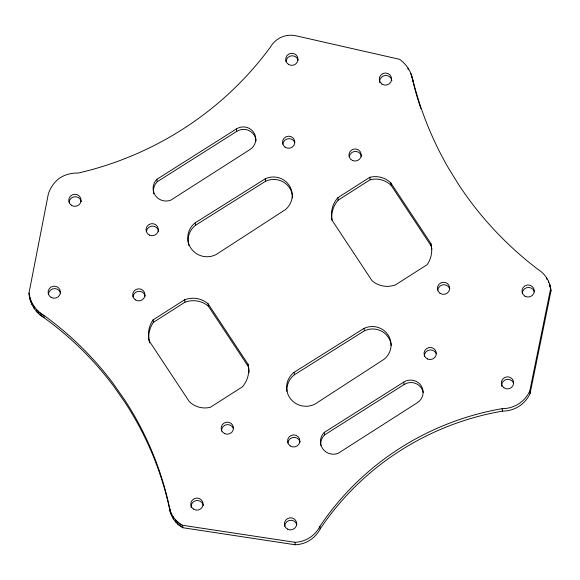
<?xml version="1.0" encoding="UTF-8"?>
<svg xmlns="http://www.w3.org/2000/svg" width="580" height="580" viewBox="0 0 580 580"><rect width="100%" height="100%" fill="white"/><g stroke="black" fill="none" stroke-linecap="round" stroke-linejoin="round"><path stroke-width="0.87" d="M412.692 79.221A350.668 343.505 -7.4 0 0 448.688 168.475L458.874 184.926A350.668 343.505 -7.4 0 0 538.189 269.54C545.562 274.079 550.405 282.279 551 290.906L530.098 393.479A29.899 29.29 -7.4 0 1 502.461 411.118A273.513 267.924 -7.4 0 0 320.174 528.902A29.036 28.442 -7.4 0 1 295.293 544.779L182.859 527.735C175.994 524.132 170.977 517.222 169.722 509.566A328.498 321.784 -7.4 0 0 124.896 402.252L113.694 386.236A328.498 321.784 -7.4 0 0 44.044 317.724C35.264 312.7 29.566 303.05 29 292.98L48.321 194.054A32.32 31.661 -7.4 0 1 59.609 178.06A31.392 30.755 -7.4 0 1 78.184 173.079A327.961 321.262 -7.4 0 0 270.476 47.009A23.164 22.692 -7.4 0 1 296.061 35.808L399.526 59.305C406.805 64.489 412.083 72.732 413.011 81.678L412.692 80.366M530.098 393.479L529.779 391.022L550.681 288.441M430.78 243.361A25.941 25.411 -7.4 0 1 427.076 264.712L395.509 284.86A23.186 22.707 -7.4 0 1 372.084 280.814L332.144 220.393A26.129 25.592 -7.4 0 1 337.879 197.679L369.815 177.299A22.127 21.677 -7.4 0 1 390.84 182.939L430.78 243.361L431.099 245.819A25.941 25.411 -7.4 0 1 431.846 249.465M331.977 220.204A26.129 25.592 -7.4 0 1 338.198 200.136L370.134 179.764A22.127 21.677 -7.4 0 1 391.159 185.397L431.099 245.819M149.611 342.867L149.393 341.228A25.941 25.411 -7.4 0 1 153.106 319.87L184.672 299.73A23.186 22.707 -7.4 0 1 208.089 303.775L248.03 364.196L248.349 366.654A26.129 25.592 -7.4 0 1 249.045 372.672M149.154 341.272A25.941 25.411 -7.4 0 1 153.424 322.335L184.991 302.187A23.186 22.707 -7.4 0 1 208.416 306.233L248.349 366.654M156.904 179.278L236.43 128.919A12.55 12.296 -7.4 0 1 253.772 132.494A12.55 12.296 -7.4 0 1 250.038 149.51L170.737 200.201A13.05 12.782 -7.4 0 1 156.904 179.278L157.224 181.736A13.05 12.782 -7.4 0 0 153.772 193.749M157.224 181.736L236.749 131.385A12.55 12.296 -7.4 0 1 256.084 141.005M324.242 432.441L403.767 382.089A12.55 12.296 -7.4 0 1 421.109 385.657A12.55 12.296 -7.4 0 1 417.375 402.679L338.075 453.372A13.05 12.782 -7.4 0 1 324.242 432.441L324.561 434.906A13.05 12.782 -7.4 0 0 320.841 445.498M324.561 434.906L404.086 384.547A12.55 12.296 -7.4 0 1 423.233 392.573M195.235 222.778L265.227 178.828A18.879 18.488 -7.4 0 1 289.195 185.368A18.879 18.488 -7.4 0 1 285.527 209.547L216.21 254.511A19.416 19.017 -7.4 0 1 190.863 248.124A19.416 19.017 -7.4 0 1 195.235 222.778L195.561 225.243A19.416 19.017 -7.4 0 0 188.87 245.637M195.561 225.243L265.546 181.286A18.879 18.488 -7.4 0 1 292.537 197.911M294.082 372.316L364.066 328.367A18.879 18.488 -7.4 0 1 388.034 334.899A18.879 18.488 -7.4 0 1 384.366 359.078L315.049 404.05A19.416 19.017 -7.4 0 1 289.71 397.662A19.416 19.017 -7.4 0 1 294.082 372.316L294.401 374.774A19.416 19.017 -7.4 0 0 286.984 391.326M294.401 374.774L364.385 330.825A18.879 18.488 -7.4 0 1 391.297 345.673M29 292.98C30.073 302.173 35.735 310.633 43.725 315.259A328.498 321.784 -7.4 0 1 113.375 383.779L124.577 399.787A328.498 321.784 -7.4 0 1 169.403 507.108C170.658 514.764 175.675 521.666 182.541 525.277L294.974 542.314A29.036 28.442 -7.4 0 0 319.856 526.444A273.513 267.924 -7.4 0 1 502.142 408.661A29.899 29.29 -7.4 0 0 529.779 391.022M149.393 341.228L189.334 401.65A22.127 21.677 -7.4 0 0 210.359 407.283L242.295 386.911A26.129 25.592 -7.4 0 0 248.03 364.196M549.521 285.287L549.934 286.513M550.144 287.122L550.645 289L550.326 286.535M550.761 289.63L551 290.906M29.319 295.445L29.681 297.714M549.826 284.664L550.043 286.302M548.433 281.039L548.651 282.677M546.534 277.653L546.744 279.292M502.142 408.661L502.461 411.118M412.213 77.249L412.423 78.894M411.604 75.313L411.923 77.778M410.879 73.421L411.089 75.059M408.008 68.049L408.226 69.687M390.84 182.939L391.159 185.397M403.767 382.089L404.086 384.547M369.815 177.299L370.134 179.764M364.066 328.367L364.385 330.825M337.879 197.679L338.198 200.136M319.856 526.444L320.174 528.902M265.227 178.828L265.546 181.286M294.974 542.314L295.293 544.779M236.43 128.919L236.749 131.385M208.089 303.775L208.416 306.233M184.672 299.73L184.991 302.187M182.541 525.277L182.859 527.735M180.699 524.204L181.018 526.662M153.106 319.87L153.424 322.335M178.959 522.986L179.285 525.444M177.335 521.63L177.654 524.088M175.827 520.144L176.146 522.602M173.21 516.831L173.529 519.288M171.194 513.133L171.513 515.598M170.426 511.176L170.745 513.641M169.831 509.167L170.15 511.625M169.403 507.108L169.722 509.566L169.469 507.486M43.725 315.259L44.044 317.724M41.76 314.019L42.086 316.477M39.904 312.627L40.223 315.092M38.157 311.105L38.476 313.57M36.54 309.459L36.859 311.917M33.705 305.82L34.024 308.277M31.472 301.796L31.791 304.254M30.602 299.671L30.921 302.129M29.892 297.482L30.211 299.947M420.819 108.634A350.668 343.505 -7.4 0 1 418.397 101.116M418.137 100.282A350.668 343.505 -7.4 0 1 413.221 82.534M379.683 82.512A6.17 6.046 -7.4 0 1 384.808 75.567A6.17 6.046 -7.4 0 1 391.87 80.547M282.844 144.195A6.17 6.046 -7.4 0 1 294.582 142.114M349.312 156.528A6.17 6.046 -7.4 0 1 361.543 156.839M285.991 61.77A6.17 6.046 -7.4 0 1 298.127 60.24M48.408 294.625A6.17 6.046 -7.4 0 1 60.552 293.096M132.994 296.815A6.17 6.046 -7.4 0 1 145.218 296.235M69.078 202.173A6.17 6.046 -7.4 0 1 81.309 201.782M146.435 231.195A6.17 6.046 -7.4 0 1 158.666 231.514M191.161 507.543A6.17 6.046 -7.4 0 1 196.286 500.591A6.17 6.046 -7.4 0 1 203.348 505.579M287.897 442.895A6.17 6.046 -7.4 0 1 300.121 442.322M284.707 526.285A6.17 6.046 -7.4 0 1 296.851 524.762M221.495 431.252A6.17 6.046 -7.4 0 1 233.399 428.453M522.29 293.429A6.17 6.046 -7.4 0 1 534.426 291.907M437.748 290.275A6.17 6.046 -7.4 0 1 449.486 288.202M501.729 386.309A6.17 6.046 -7.4 0 1 513.452 382.836M424.372 356.584A6.17 6.046 -7.4 0 1 436.283 353.786M149.662 235.204A6.17 6.046 -7.4 0 0 158.34 229.049A6.17 6.046 -7.4 0 0 148.603 224.786A6.17 6.046 -7.4 0 0 149.662 235.204M71.275 205.219A6.17 6.046 -7.4 0 0 81.033 200.898A6.17 6.046 -7.4 0 0 72.377 194.793A6.17 6.046 -7.4 0 0 71.275 205.219M135.278 299.824A6.17 6.046 -7.4 0 0 144.964 295.351A6.17 6.046 -7.4 0 0 136.22 289.384A6.17 6.046 -7.4 0 0 135.278 299.824M51.127 297.41A6.17 6.046 -7.4 0 0 60.429 292.204A6.17 6.046 -7.4 0 0 51.214 286.933A6.17 6.046 -7.4 0 0 51.127 297.41M352.546 160.537A6.17 6.046 -7.4 0 0 361.224 154.381A6.17 6.046 -7.4 0 0 351.487 150.118A6.17 6.046 -7.4 0 0 352.546 160.537M285.121 147.204A6.17 6.046 -7.4 0 0 294.814 142.738A6.17 6.046 -7.4 0 0 286.063 136.764A6.17 6.046 -7.4 0 0 285.121 147.204M381.836 83.984A6.17 6.046 -7.4 0 0 391.594 79.663A6.17 6.046 -7.4 0 0 382.945 73.558A6.17 6.046 -7.4 0 0 381.836 83.984M288.709 64.554A6.17 6.046 -7.4 0 0 298.004 59.341A6.17 6.046 -7.4 0 0 288.796 54.078A6.17 6.046 -7.4 0 0 288.709 64.554M193.314 509.015A6.17 6.046 -7.4 0 0 203.073 504.694A6.17 6.046 -7.4 0 0 194.423 498.59A6.17 6.046 -7.4 0 0 193.314 509.015M290.181 445.904A6.17 6.046 -7.4 0 0 299.875 441.438A6.17 6.046 -7.4 0 0 291.124 435.464A6.17 6.046 -7.4 0 0 290.181 445.904M287.426 529.076A6.17 6.046 -7.4 0 0 296.728 523.863A6.17 6.046 -7.4 0 0 287.513 518.6A6.17 6.046 -7.4 0 0 287.426 529.076M224.772 433.688A6.17 6.046 -7.4 0 0 233.45 427.533A6.17 6.046 -7.4 0 0 223.713 423.27A6.17 6.046 -7.4 0 0 224.772 433.688M525.009 296.22A6.17 6.046 -7.4 0 0 534.303 291.008A6.17 6.046 -7.4 0 0 525.096 285.744A6.17 6.046 -7.4 0 0 525.009 296.22M440.032 293.284A6.17 6.046 -7.4 0 0 449.717 288.818A6.17 6.046 -7.4 0 0 440.974 282.851A6.17 6.046 -7.4 0 0 440.032 293.284M503.882 387.781A6.17 6.046 -7.4 0 0 513.634 383.46A6.17 6.046 -7.4 0 0 504.984 377.355A6.17 6.046 -7.4 0 0 503.882 387.781M427.649 359.013A6.17 6.046 -7.4 0 0 436.327 352.857A6.17 6.046 -7.4 0 0 426.59 348.594A6.17 6.046 -7.4 0 0 427.649 359.013"/></g></svg>
